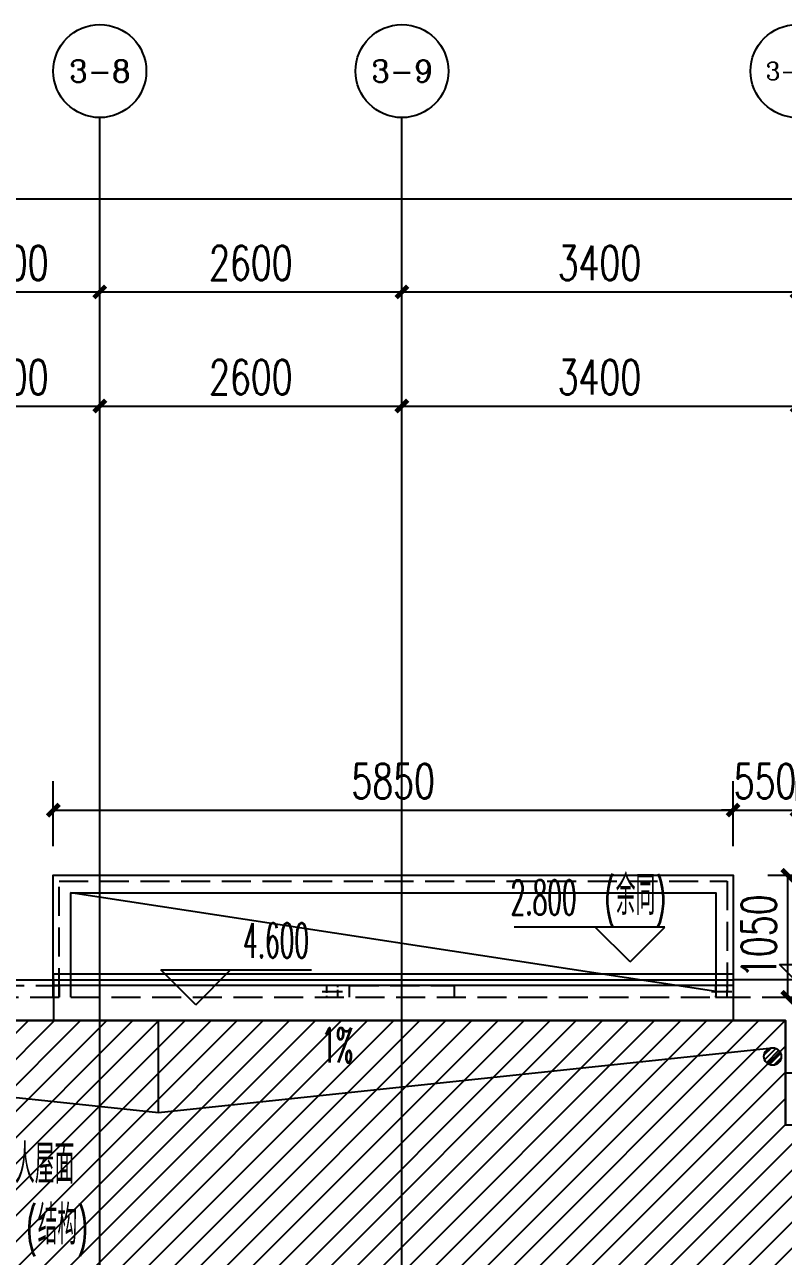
# Model space of a CAD drawing. Extents: x -59851 to 653804, y -249523 to 437614.
# Drawn here: x -30361 to -23831, y 153758 to 164359 of the extents above; entities that cross this region are included whole.
import ezdxf
from ezdxf.enums import TextEntityAlignment as Align

# ---------------------------------------------------------------- set-up
doc = ezdxf.new("R2010")
doc.units = 0
doc.header["$LTSCALE"] = 1000
doc.header["$MEASUREMENT"] = 0
doc.linetypes.add('DASH', pattern=[0.35, 0.25, -0.1])
for name, color, linetype in [('A-ROOF', 7, 'Continuous'), ('A-外装饰线脚', 7, 'Continuous'), ('A-第三道尺寸线', 105, 'Continuous'), ('A-雨棚', 153, 'Continuous'), ('AXIS', 3, 'Continuous'), ('AXIS_TEXT', 7, 'Continuous'), ('DIM_ELEV', 3, 'Continuous'), ('DIM_SYMB', 3, 'Continuous'), ('DOTE', 16, 'Continuous'), ('LABEL_PM', 7, 'Continuous'), ('NL', 5, 'Continuous'), ('PUB_TEXT', 7, 'Continuous'), ('ys', 154, 'Continuous')]:
    doc.layers.add(name, color=color, linetype=linetype)
doc.layers.add('A-降板区域（给结构）', color=155, linetype='Continuous', plot=False)
doc.styles.add('_TCH_AXIS', font='COMPLEX', dxfattribs={"bigfont": 'GBCBIG'})
doc.styles.add('_TCH_DIM', font='SIMPLEX.shx', dxfattribs={"width": 0.7, "bigfont": 'GBCBIG.shx'})
doc.styles.add('_TCH_DIM_T3', font='SIMPLEX.shx', dxfattribs={"width": 0.705882, "bigfont": 'GBCBIG.shx'})
doc.styles.add('COMPLEX', font='COMPLEX')
doc.styles.get("Standard").update_dxf_attribs({"font": 'gbenor.shx', "width": 0.7, "bigfont": 'gbcbig.shx'})
doc.dimstyles.new('_TCH_ARCH&&100', dxfattribs={"dimtxt": 297.5, "dimasz": 100, "dimexe": 250, "dimexo": 300, "dimgap": 100, "dimtad": 1, "dimdec": 0, "dimzin": 0, "dimdsep": 46, "dimtxsty": '_TCH_DIM_T3', "dimblk": 'ARCHTICK', "dimcen": 0.09, "dimclrt": 7, "dimazin": 2, "dimtfac": 1, "dimtdec": 0, "dimtix": 1, "dimtmove": 2, "dimatfit": 3, "dimfxl": 0, "dimtolj": 1, "dimtzin": 0, "dimarcsym": 0})

# ---------------------------------------------------------------- blocks, each defined once
blk = doc.blocks.new('zhouxianshouceng0329')
at = {"layer": 'DOTE'}
for p, q in [((-29714, 202788), (-29714, 218959)), ((-27114, 194580), (-27114, 218959))]:
    blk.add_line(p, q, dxfattribs=at)
blk = doc.blocks.new('_LV13')
at = {"color": 0}
for p, q in [((-0.071, 0.495), (-0.495, 0.071)), ((0.183, 0.465), (-0.465, -0.183)), ((0.354, 0.354), (-0.354, -0.354)), ((0.465, 0.183), (-0.183, -0.465)), ((0.495, -0.071), (0.071, -0.495))]:
    blk.add_line(p, q, dxfattribs=at)
blk.add_circle((0, 0), 0.5)
blk = doc.blocks.new('100guoshuidong')
at = {"layer": 'DOTE'}
blk.add_lwpolyline([(-43151, 167758), (-42975, 167758)], dxfattribs=at)
at = {"layer": 'ys', "linetype": 'DASH', "ltscale": 0.25}
blk.add_lwpolyline([(-43114, 167808), (-43114, 167708), (-43014, 167708), (-43014, 167808)], close=True, dxfattribs=at)
blk = doc.blocks.new('_ArchTick')
at = {"color": 0, "linetype": 'ByBlock', "const_width": 0.4}
blk.add_lwpolyline([(-0.5, -0.5), (0.5, 0.5)], dxfattribs=at)
blk = doc.blocks.new('*D1597')
at = {"layer": 'A-第三道尺寸线', "color": 0, "lineweight": -2, "transparency": 16777216}
for p, q in [((-30114, 157288), (-30114, 157849)), ((-24264, 157288), (-24264, 157849)), ((-30114, 157599), (-24264, 157599))]:
    blk.add_line(p, q, dxfattribs=at)
at = {"layer": 'Defpoints', "color": 0, "transparency": 16777216}
for p in [(-24264, 157599), (-30114, 156988), (-24264, 156988)]:
    blk.add_point(p, dxfattribs=at)
at = {"layer": 'A-第三道尺寸线', "color": 0, "lineweight": -2, "transparency": 16777216, "xscale": 100, "yscale": 100, "zscale": 100, "rotation": 180}
blk.add_blockref('_ArchTick', (-30114, 157599), dxfattribs=at)
at = {"layer": 'A-第三道尺寸线', "color": 0, "lineweight": -2, "transparency": 16777216, "xscale": 100, "yscale": 100, "zscale": 100}
blk.add_blockref('_ArchTick', (-24264, 157599), dxfattribs=at)
at = {"layer": 'A-第三道尺寸线', "color": 7, "transparency": 16777216, "insert": (-27189, 157848), "char_height": 297.5, "attachment_point": 5, "style": '_TCH_DIM_T3'}
blk.add_mtext('\\A1;5850', dxfattribs=at)
blk = doc.blocks.new('*D1598')
at = {"layer": 'A-第三道尺寸线', "color": 0, "lineweight": -2, "transparency": 16777216}
for p, q in [((-24264, 157288), (-24264, 157849)), ((-23714, 157288), (-23714, 157849)), ((-24264, 157599), (-24364, 157599)), ((-24264, 157599), (-23714, 157599)), ((-23714, 157599), (-23614, 157599))]:
    blk.add_line(p, q, dxfattribs=at)
at = {"layer": 'Defpoints', "color": 0, "transparency": 16777216}
for p in [(-23714, 157599), (-24264, 156988), (-23714, 156988)]:
    blk.add_point(p, dxfattribs=at)
at = {"layer": 'A-第三道尺寸线', "color": 0, "lineweight": -2, "transparency": 16777216, "xscale": 100, "yscale": 100, "zscale": 100}
blk.add_blockref('_ArchTick', (-24264, 157599), dxfattribs=at)
at = {"layer": 'A-第三道尺寸线', "color": 0, "lineweight": -2, "transparency": 16777216, "xscale": 100, "yscale": 100, "zscale": 100, "rotation": 180}
blk.add_blockref('_ArchTick', (-23714, 157599), dxfattribs=at)
at = {"layer": 'A-第三道尺寸线', "color": 7, "transparency": 16777216, "insert": (-23989, 157848), "char_height": 297.5, "attachment_point": 5, "style": '_TCH_DIM_T3'}
blk.add_mtext('\\A1;550', dxfattribs=at)
blk = doc.blocks.new('*D2784')
at = {"layer": 'A-第三道尺寸线', "color": 0, "lineweight": -2, "transparency": 16777216}
for p, q in [((-31314, 160550), (-31314, 161327)), ((-29714, 160550), (-29714, 161327)), ((-31314, 161077), (-29714, 161077))]:
    blk.add_line(p, q, dxfattribs=at)
at = {"layer": 'Defpoints', "color": 0, "transparency": 16777216}
for p in [(-29714, 161077), (-31314, 160250), (-29714, 160250)]:
    blk.add_point(p, dxfattribs=at)
at = {"layer": 'A-第三道尺寸线', "color": 0, "lineweight": -2, "transparency": 16777216, "xscale": 100, "yscale": 100, "zscale": 100, "rotation": 180}
blk.add_blockref('_ArchTick', (-31314, 161077), dxfattribs=at)
at = {"layer": 'A-第三道尺寸线', "color": 0, "lineweight": -2, "transparency": 16777216, "xscale": 100, "yscale": 100, "zscale": 100}
blk.add_blockref('_ArchTick', (-29714, 161077), dxfattribs=at)
at = {"layer": 'A-第三道尺寸线', "color": 7, "transparency": 16777216, "insert": (-30514, 161325), "char_height": 297.5, "attachment_point": 5, "style": '_TCH_DIM_T3'}
blk.add_mtext('\\A1;1600', dxfattribs=at)
blk = doc.blocks.new('*D2785')
at = {"layer": 'A-第三道尺寸线', "color": 0, "lineweight": -2, "transparency": 16777216}
for p, q in [((-29714, 160550), (-29714, 161327)), ((-27114, 160550), (-27114, 161327)), ((-29714, 161077), (-27114, 161077))]:
    blk.add_line(p, q, dxfattribs=at)
at = {"layer": 'Defpoints', "color": 0, "transparency": 16777216}
for p in [(-27114, 161077), (-29714, 160250), (-27114, 160250)]:
    blk.add_point(p, dxfattribs=at)
at = {"layer": 'A-第三道尺寸线', "color": 0, "lineweight": -2, "transparency": 16777216, "xscale": 100, "yscale": 100, "zscale": 100, "rotation": 180}
blk.add_blockref('_ArchTick', (-29714, 161077), dxfattribs=at)
at = {"layer": 'A-第三道尺寸线', "color": 0, "lineweight": -2, "transparency": 16777216, "xscale": 100, "yscale": 100, "zscale": 100}
blk.add_blockref('_ArchTick', (-27114, 161077), dxfattribs=at)
at = {"layer": 'A-第三道尺寸线', "color": 7, "transparency": 16777216, "insert": (-28414, 161325), "char_height": 297.5, "attachment_point": 5, "style": '_TCH_DIM_T3'}
blk.add_mtext('\\A1;2600', dxfattribs=at)
blk = doc.blocks.new('*D2786')
at = {"layer": 'A-第三道尺寸线', "color": 0, "lineweight": -2, "transparency": 16777216}
for p, q in [((-27114, 160550), (-27114, 161327)), ((-23714, 160550), (-23714, 161327)), ((-27114, 161077), (-23714, 161077))]:
    blk.add_line(p, q, dxfattribs=at)
at = {"layer": 'Defpoints', "color": 0, "transparency": 16777216}
for p in [(-23714, 161077), (-27114, 160250), (-23714, 160250)]:
    blk.add_point(p, dxfattribs=at)
at = {"layer": 'A-第三道尺寸线', "color": 0, "lineweight": -2, "transparency": 16777216, "xscale": 100, "yscale": 100, "zscale": 100, "rotation": 180}
blk.add_blockref('_ArchTick', (-27114, 161077), dxfattribs=at)
at = {"layer": 'A-第三道尺寸线', "color": 0, "lineweight": -2, "transparency": 16777216, "xscale": 100, "yscale": 100, "zscale": 100}
blk.add_blockref('_ArchTick', (-23714, 161077), dxfattribs=at)
at = {"layer": 'A-第三道尺寸线', "color": 7, "transparency": 16777216, "insert": (-25414, 161325), "char_height": 297.5, "attachment_point": 5, "style": '_TCH_DIM_T3'}
blk.add_mtext('\\A1;3400', dxfattribs=at)
blk = doc.blocks.new('*D2983')
at = {"layer": 'AXIS', "color": 0, "lineweight": -2, "transparency": 16777216}
for p, q in [((-31314, 159859), (-31314, 162309)), ((-29714, 159859), (-29714, 162309)), ((-31314, 162059), (-29714, 162059))]:
    blk.add_line(p, q, dxfattribs=at)
at = {"layer": 'Defpoints', "color": 0, "transparency": 16777216}
for p in [(-29714, 162059), (-31314, 159559), (-29714, 159559)]:
    blk.add_point(p, dxfattribs=at)
at = {"layer": 'AXIS', "color": 0, "lineweight": -2, "transparency": 16777216, "xscale": 100, "yscale": 100, "zscale": 100, "rotation": 180}
blk.add_blockref('_ArchTick', (-31314, 162059), dxfattribs=at)
at = {"layer": 'AXIS', "color": 0, "lineweight": -2, "transparency": 16777216, "xscale": 100, "yscale": 100, "zscale": 100}
blk.add_blockref('_ArchTick', (-29714, 162059), dxfattribs=at)
at = {"layer": 'AXIS', "color": 7, "transparency": 16777216, "insert": (-30514, 162308), "char_height": 297.5, "attachment_point": 5, "style": '_TCH_DIM_T3'}
blk.add_mtext('\\A1;1600', dxfattribs=at)
blk = doc.blocks.new('*D2984')
at = {"layer": 'AXIS', "color": 0, "lineweight": -2, "transparency": 16777216}
for p, q in [((-29714, 159859), (-29714, 162309)), ((-27114, 159859), (-27114, 162309)), ((-29714, 162059), (-27114, 162059))]:
    blk.add_line(p, q, dxfattribs=at)
at = {"layer": 'Defpoints', "color": 0, "transparency": 16777216}
for p in [(-27114, 162059), (-29714, 159559), (-27114, 159559)]:
    blk.add_point(p, dxfattribs=at)
at = {"layer": 'AXIS', "color": 0, "lineweight": -2, "transparency": 16777216, "xscale": 100, "yscale": 100, "zscale": 100, "rotation": 180}
blk.add_blockref('_ArchTick', (-29714, 162059), dxfattribs=at)
at = {"layer": 'AXIS', "color": 0, "lineweight": -2, "transparency": 16777216, "xscale": 100, "yscale": 100, "zscale": 100}
blk.add_blockref('_ArchTick', (-27114, 162059), dxfattribs=at)
at = {"layer": 'AXIS', "color": 7, "transparency": 16777216, "insert": (-28414, 162308), "char_height": 297.5, "attachment_point": 5, "style": '_TCH_DIM_T3'}
blk.add_mtext('\\A1;2600', dxfattribs=at)
blk = doc.blocks.new('*D2985')
at = {"layer": 'AXIS', "color": 0, "lineweight": -2, "transparency": 16777216}
for p, q in [((-27114, 159859), (-27114, 162309)), ((-23714, 159859), (-23714, 162309)), ((-27114, 162059), (-23714, 162059))]:
    blk.add_line(p, q, dxfattribs=at)
at = {"layer": 'Defpoints', "color": 0, "transparency": 16777216}
for p in [(-23714, 162059), (-27114, 159559), (-23714, 159559)]:
    blk.add_point(p, dxfattribs=at)
at = {"layer": 'AXIS', "color": 0, "lineweight": -2, "transparency": 16777216, "xscale": 100, "yscale": 100, "zscale": 100, "rotation": 180}
blk.add_blockref('_ArchTick', (-27114, 162059), dxfattribs=at)
at = {"layer": 'AXIS', "color": 0, "lineweight": -2, "transparency": 16777216, "xscale": 100, "yscale": 100, "zscale": 100}
blk.add_blockref('_ArchTick', (-23714, 162059), dxfattribs=at)
at = {"layer": 'AXIS', "color": 7, "transparency": 16777216, "insert": (-25414, 162308), "char_height": 297.5, "attachment_point": 5, "style": '_TCH_DIM_T3'}
blk.add_mtext('\\A1;3400', dxfattribs=at)
blk = doc.blocks.new('*D2999')
at = {"layer": 'AXIS', "color": 0, "lineweight": -2, "transparency": 16777216}
for p, q in [((-44214, 161627), (-44214, 163109)), ((3986, 161627), (3986, 163109)), ((-44214, 162859), (3986, 162859))]:
    blk.add_line(p, q, dxfattribs=at)
at = {"layer": 'Defpoints', "color": 0, "transparency": 16777216}
for p in [(3986, 162859), (-44214, 161327), (3986, 161327)]:
    blk.add_point(p, dxfattribs=at)
at = {"layer": 'AXIS', "color": 0, "lineweight": -2, "transparency": 16777216, "xscale": 100, "yscale": 100, "zscale": 100, "rotation": 180}
blk.add_blockref('_ArchTick', (-44214, 162859), dxfattribs=at)
at = {"layer": 'AXIS', "color": 0, "lineweight": -2, "transparency": 16777216, "xscale": 100, "yscale": 100, "zscale": 100}
blk.add_blockref('_ArchTick', (3986, 162859), dxfattribs=at)
at = {"layer": 'AXIS', "color": 7, "transparency": 16777216, "insert": (-20114, 163108), "char_height": 297.5, "attachment_point": 5, "style": '_TCH_DIM_T3'}
blk.add_mtext('\\A1;48200', dxfattribs=at)
blk = doc.blocks.new('_AXISO')
blk.add_circle((0, 0), 0.5)
at = {"layer": 'AXIS_TEXT', "style": 'COMPLEX', "width": 1.041667}
blk.add_attdef('A', text='', height=0.56, dxfattribs=at).set_placement((-0.25, -0.28), (0.25, -0.28), align=Align.FIT)
blk = doc.blocks.new('rqwerqwrqq')
at = {"layer": 'A-ROOF'}
blk.add_line((-165494, 262261), (-159644, 262261), dxfattribs=at)
blk.add_lwpolyline([(-165494, 262311), (-159644, 262311), (-159644, 262211), (-165494, 262211)], close=True, dxfattribs=at)
at = {"layer": 'A-ROOF', "linetype": 'DASH'}
blk.add_lwpolyline([(-171994, 262111), (-158994, 262111), (-158994, 261211)], dxfattribs=at)
at = {"layer": 'A-ROOF'}
blk.add_lwpolyline([(-171994, 262111), (-171994, 261911), (-159194, 261911), (-159194, 261011), (-155494, 261011)], dxfattribs=at)
at = {"layer": 'A-外装饰线脚'}
blk.add_lwpolyline([(-159194, 261461), (-158844, 261461), (-158844, 262261), (-159644, 262261), (-159644, 261911)], dxfattribs=at)
at = {"layer": 'DIM_ELEV'}
for p, q in [((-158944, 262091), (-159244, 262391)), ((-159244, 262391), (-157946, 262391)), ((-164269, 262046), (-164569, 262346)), ((-164569, 262346), (-163271, 262346)), ((-164269, 262046), (-163969, 262346))]:
    blk.add_line(p, q, dxfattribs=at)
at = {"layer": 'LABEL_PM'}
blk.add_lwpolyline([(-166294, 261911), (-166294, 262261), (-165494, 262261), (-165494, 261911)], dxfattribs=at)
at = {"layer": 'PUB_TEXT', "style": '_TCH_DIM'}
for s, height, width, p in [('4.600', 297.5, 0.494118, (-163861, 262451)), ('(', 298, 0.494118, (-165727, 259982)), ('结构', 337.6, 0.7, (-165629, 259982)), (')', 298, 0.494118, (-165285, 259982))]:
    blk.add_text(s, height=height, dxfattribs=dict(at, width=width)).set_placement(p)
at = {"layer": 'PUB_TEXT', "width": 0.7}
blk.add_text('保温不上人屋面', height=337.6, dxfattribs=at).set_placement((-166505, 260507))
blk = doc.blocks.new('*D3566')
at = {"layer": 'A-第三道尺寸线', "color": 0, "lineweight": -2, "transparency": 16777216}
for p, q in [((-23964, 157038), (-23543, 157038)), ((-23794, 155988), (-23793, 157038)), ((-23964, 155988), (-23544, 155988))]:
    blk.add_line(p, q, dxfattribs=at)
at = {"layer": 'Defpoints', "color": 0, "transparency": 16777216}
for p in [(-24264, 157038), (-23793, 157038), (-24264, 155988)]:
    blk.add_point(p, dxfattribs=at)
at = {"layer": 'A-第三道尺寸线', "color": 0, "lineweight": -2, "transparency": 16777216, "xscale": 100, "yscale": 100, "zscale": 100}
for p, rotation in [((-23793, 157038), 89.9990802543907), ((-23794, 155988), 269.9990802543907)]:
    blk.add_blockref('_ArchTick', p, dxfattribs=dict(at, rotation=rotation))
at = {"layer": 'A-第三道尺寸线', "color": 7, "transparency": 16777216, "insert": (-24042, 156513), "char_height": 297.5, "attachment_point": 5, "rotation": 89.9991, "style": '_TCH_DIM_T3'}
blk.add_mtext('\\A1;1050', dxfattribs=at)

msp = doc.modelspace()

# ---------------------------------------------------------------- hatches: boundary and pattern name
at = {"layer": 'A-降板区域（给结构）', "linetype": 'DASH'}
h = msp.add_hatch(dxfattribs=at)
h.set_pattern_fill('ANSI31', color=215, scale=100)
h.set_pattern_definition([(45, (0.02, 3e-11), (-112.2532, 112.2532), [])])
h.paths.add_polyline_path([(-37213.7, 155788.3), (-37213.7, 152688.3), (-33813.7, 152688.3), (-33813.7, 152038.3), (-33813.7, 151988.3), (-20113.7, 151988.3), (-20113.7, 154888.3), (-23813.7, 154888.3), (-23813.7, 155788.3)])

# ---------------------------------------------------------------- linework, layer by layer
at = {"layer": 'A-ROOF', "linetype": 'DASH'}
for points in [[(-30963.7, 155988.3), (-30963.7, 156088.3), (-30063.7, 156088.3), (-30063.7, 155988.3)], [(-27563.7, 155988.3), (-27563.7, 156088.3), (-26663.7, 156088.3), (-26663.7, 155988.3)]]:
    msp.add_lwpolyline(points, dxfattribs=at)
at = {"layer": 'A-降板区域（给结构）', "color": 215}
msp.add_lwpolyline([(-37213.7, 155788.3), (-37213.7, 152688.3), (-33813.7, 152688.3), (-33813.7, 152038.3), (-33813.7, 151988.3), (-20113.7, 151988.3), (-20113.7, 154888.3), (-23813.7, 154888.3), (-23813.7, 155788.3)], close=True, dxfattribs=at)
at = {"layer": 'A-雨棚'}
for points in [[(-30113.7, 155988.3), (-30113.7, 157038.3), (-24263.7, 157038.3), (-24263.7, 155988.3)], [(-29963.7, 155988.3), (-29963.7, 156888.3), (-24413.7, 156888.3), (-24413.7, 155988.3)]]:
    msp.add_lwpolyline(points, dxfattribs=at)
at = {"layer": 'A-雨棚', "linetype": 'DASH'}
msp.add_lwpolyline([(-30063.7, 155988.3), (-30063.7, 156988.3), (-24313.7, 156988.3), (-24313.7, 155988.3)], dxfattribs=at)
at = {"layer": 'AXIS'}
for p, q in [((-29713.7, 159559.5), (-29713.7, 163559.5)), ((-27113.7, 159559.5), (-27113.7, 163559.5))]:
    msp.add_line(p, q, dxfattribs=at)
at = {"layer": 'DIM_ELEV'}
for p, q in [((-24849.8, 156592.4), (-26148, 156592.4)), ((-25149.8, 156292.4), (-25449.8, 156592.4)), ((-25149.8, 156292.4), (-24849.8, 156592.4))]:
    msp.add_line(p, q, dxfattribs=at)
at = {"layer": 'DIM_SYMB'}
for points in [[(-24701.3, 156759.2, 0, 0, 0), (-24701.3, 156548.6, 80, 0, 0), (-24701.3, 156248.6, 0, 0, 0)], [(-27977.3, 155322, 0, 0, 0), (-27482.4, 155322, 80, 0, 0), (-27182.4, 155322, 0, 0, 0)]]:
    msp.add_lwpolyline(points, format="xyseb", dxfattribs=at)
at = {"layer": 'ys'}
for points in [[(-24413.7, 156038.3), (-29963.7, 156888.3)], [(-36393.7, 155753.3), (-29208.6, 154997.1), (-23923.7, 155553.3)], [(-29208.6, 154997.1), (-29208.6, 155788.3)]]:
    msp.add_lwpolyline(points, dxfattribs=at)

# ---------------------------------------------------------------- block references
for name, p in [('zhouxianshouceng0329', (0, -59400)), ('rqwerqwrqq', (135380.5, -106122.2)), ('100guoshuidong', (15350, -11719.6)), ('100guoshuidong', (18700, -11719.6))]:
    msp.add_blockref(name, p)
at = {"layer": 'AXIS'}
ref = msp.add_blockref('_AXISO', (-29713.7, 163959.5), dxfattribs=dict(at, xscale=800, yscale=800, zscale=800))
ref.add_attrib('A', '3-8', dxfattribs={"layer": 'AXIS_TEXT', "height": 187.78, "style": '_TCH_AXIS'}).set_placement((-29977.5, 163865.6), (-29449.9, 163865.6), align=Align.FIT)
ref = msp.add_blockref('_AXISO', (-27113.7, 163959.5), dxfattribs=dict(at, xscale=800, yscale=800, zscale=800))
ref.add_attrib('A', '3-9', dxfattribs={"layer": 'AXIS_TEXT', "height": 187.78, "style": '_TCH_AXIS'}).set_placement((-27377.5, 163865.6), (-26849.9, 163865.6), align=Align.FIT)
ref = msp.add_blockref('_AXISO', (-23713.7, 163959.5), dxfattribs=dict(at, xscale=800, yscale=800, zscale=800))
ref.add_attrib('A', '3-10', dxfattribs={"layer": 'AXIS_TEXT', "height": 152.88, "style": '_TCH_AXIS'}).set_placement((-23983.1, 163883.1), (-23444.3, 163883.1), align=Align.FIT)
at = {"layer": 'NL', "ltscale": 0.5, "extrusion": (0, 0, -1), "xscale": -150, "yscale": 150, "zscale": -150}
msp.add_blockref('_LV13', (23923.7, 155478.3), dxfattribs=at)

# ---------------------------------------------------------------- texts
at = {"layer": 'PUB_TEXT', "style": '_TCH_DIM'}
for s, height, width, p in [('(', 297.5, 0.494118, (-25371.8, 156697.4)), ('余同', 337.59, 0.7, (-25273.8, 156697.4)), (')', 297.5, 0.494118, (-24929.7, 156697.4)), ('2.800', 297.5, 0.494118, (-26178, 156697.4)), ('1%', 297.5, 0.494118, (-27807.7, 155427))]:
    msp.add_text(s, height=height, dxfattribs=dict(at, width=width)).set_placement(p)

# ---------------------------------------------------------------- dimensions: what is measured, and where the dimension line sits
at = {"layer": 'A-第三道尺寸线'}
for p1, p2, distance, picture, middle in [((-31313.7, 160249.5), (-29713.7, 160249.5), 827.2, '*D2784', (-30513.7, 161325.5)), ((-29713.7, 160249.5), (-27113.7, 160249.5), 827.2, '*D2785', (-28413.7, 161325.5)), ((-27113.7, 160249.5), (-23713.7, 160249.5), 827.2, '*D2786', (-25413.7, 161325.5)), ((-30113.7, 156988.3), (-24263.7, 156988.3), 611.1, '*D1597', (-27188.7, 157848.2)), ((-24263.7, 156988.3), (-23713.7, 156988.3), 611.1, '*D1598', (-23988.7, 157848.2)), ((-24263.7, 155988.3), (-24263.7, 157038.3), -470.2, '*D3566', (-24042.2, 156513.3))]:
    dim = msp.add_aligned_dim(p1=p1, p2=p2, distance=distance, dimstyle='_TCH_ARCH&&100', dxfattribs=at)
    dim.commit()
    dim.dimension.update_dxf_attribs({"geometry": picture, "text_midpoint": middle})
at = {"layer": 'AXIS'}
for p1, p2, distance, picture, middle in [((-44213.7, 161326.7), (3986.3, 161326.7), 1532.8, '*D2999', (-20113.7, 163108.2)), ((-31313.7, 159559.5), (-29713.7, 159559.5), 2500, '*D2983', (-30513.7, 162308.2)), ((-29713.7, 159559.5), (-27113.7, 159559.5), 2500, '*D2984', (-28413.7, 162308.2)), ((-27113.7, 159559.5), (-23713.7, 159559.5), 2500, '*D2985', (-25413.7, 162308.2))]:
    dim = msp.add_aligned_dim(p1=p1, p2=p2, distance=distance, dimstyle='_TCH_ARCH&&100', dxfattribs=at)
    dim.commit()
    dim.dimension.update_dxf_attribs({"geometry": picture, "text_midpoint": middle})

doc.saveas('drawing.dxf')
